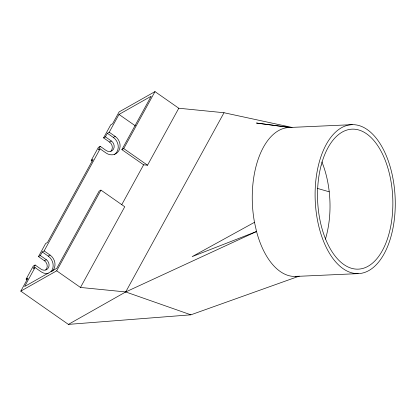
<?xml version="1.0" encoding="UTF-8"?>
<svg xmlns="http://www.w3.org/2000/svg" width="416" height="416" viewBox="0 0 416 416"><rect width="100%" height="100%" fill="white"/><g stroke="black" fill="none" stroke-linecap="round" stroke-linejoin="round"><path stroke-width="0.62" d="M27.102 279.817L26.114 279.126L33.264 266.074L35.121 265.023L41.07 269.183A5.964 5.242 60.5 0 0 48.433 267.758A5.964 5.242 60.5 0 0 46.28 259.688L40.331 255.528L38.475 256.578L44.424 260.738A5.964 5.242 60.5 0 1 45.744 269.927M38.475 256.578L45.64 243.521L47.492 242.471L93.059 159.396L91.203 160.446L92.196 161.138M91.203 160.446L98.363 147.394L100.209 146.344L106.158 150.504A5.964 5.242 60.5 0 0 113.521 149.079A5.964 5.242 60.5 0 0 111.368 141.008L105.42 136.854L103.568 137.899L109.522 142.054A5.964 5.242 60.5 0 1 110.838 151.242M103.568 137.899L110.734 124.842L112.585 123.791L119.096 111.925L154.981 91.608L178.781 108.238L224.011 112.731L292.074 127.447M40.331 255.528L42.281 251.971L44.138 250.921L100.11 148.855L106.064 153.015A10.436 9.173 60.5 0 0 118.95 150.524A10.436 9.173 60.5 0 0 115.175 136.396L109.226 132.241L107.37 133.292L105.42 136.854M299.291 276.11L190.887 314.818L68.396 324.392L20.8 291.132L27.966 278.075L26.114 279.126M35.121 265.023L33.166 268.585L35.022 267.535L40.976 271.69A10.436 9.173 60.5 0 0 48.199 273.374M100.209 146.344L98.259 149.906L100.11 148.855M109.226 132.241L119.002 114.431L151.174 96.221L121.878 149.63L143.614 164.814L147.534 165.204L178.781 108.238M35.022 267.535L24.612 286.525L56.779 268.31L99.096 191.168L100.953 190.117L124.748 206.747L80.48 287.451L56.685 270.821L20.8 291.132M56.685 270.821L100.953 190.117M121.878 149.63L123.734 148.58L154.981 91.608M121.768 204.646L143.614 164.814M68.396 324.392L125.715 291.944L224.011 112.731M114.218 154.653A10.436 9.173 60.5 0 0 113.318 137.446L115.175 136.396M109.522 142.054L111.368 141.008M42.281 251.971L48.23 256.126L50.086 255.076A10.436 9.173 60.5 0 1 52.395 271.154M44.424 260.738L46.28 259.688M352.191 124.665L289.349 127.499A74.542 39.988 87.4 0 0 254.493 222.316L192.15 256.625L256.542 231.499A74.542 39.988 87.4 0 0 298.215 276.177M80.48 287.451L125.715 291.944L256.542 231.499L254.493 222.316M295.318 276.453L358.16 273.619A74.542 39.988 87.4 0 0 388.305 160.95A74.542 39.988 87.4 0 0 319.062 162.859A74.542 39.988 87.4 0 0 358.16 273.619M290.779 127.499L256.454 123.042L289.349 127.499M317.491 188.417L329.228 191.812M125.715 291.944L190.887 314.818M119.002 114.431L135.434 125.913M107.37 133.292L113.318 137.446M123.734 148.58L147.534 165.204M44.138 250.921L50.086 255.076M321.906 161.933A70.065 37.591 87.4 0 1 325.416 239.117M48.23 256.126A10.436 9.173 60.5 0 1 50.955 271.768M321.23 165.038A70.065 37.591 87.4 0 0 357.978 269.152A70.065 37.591 87.4 0 0 386.318 163.244A70.065 37.591 87.4 0 0 321.23 165.038"/></g></svg>
